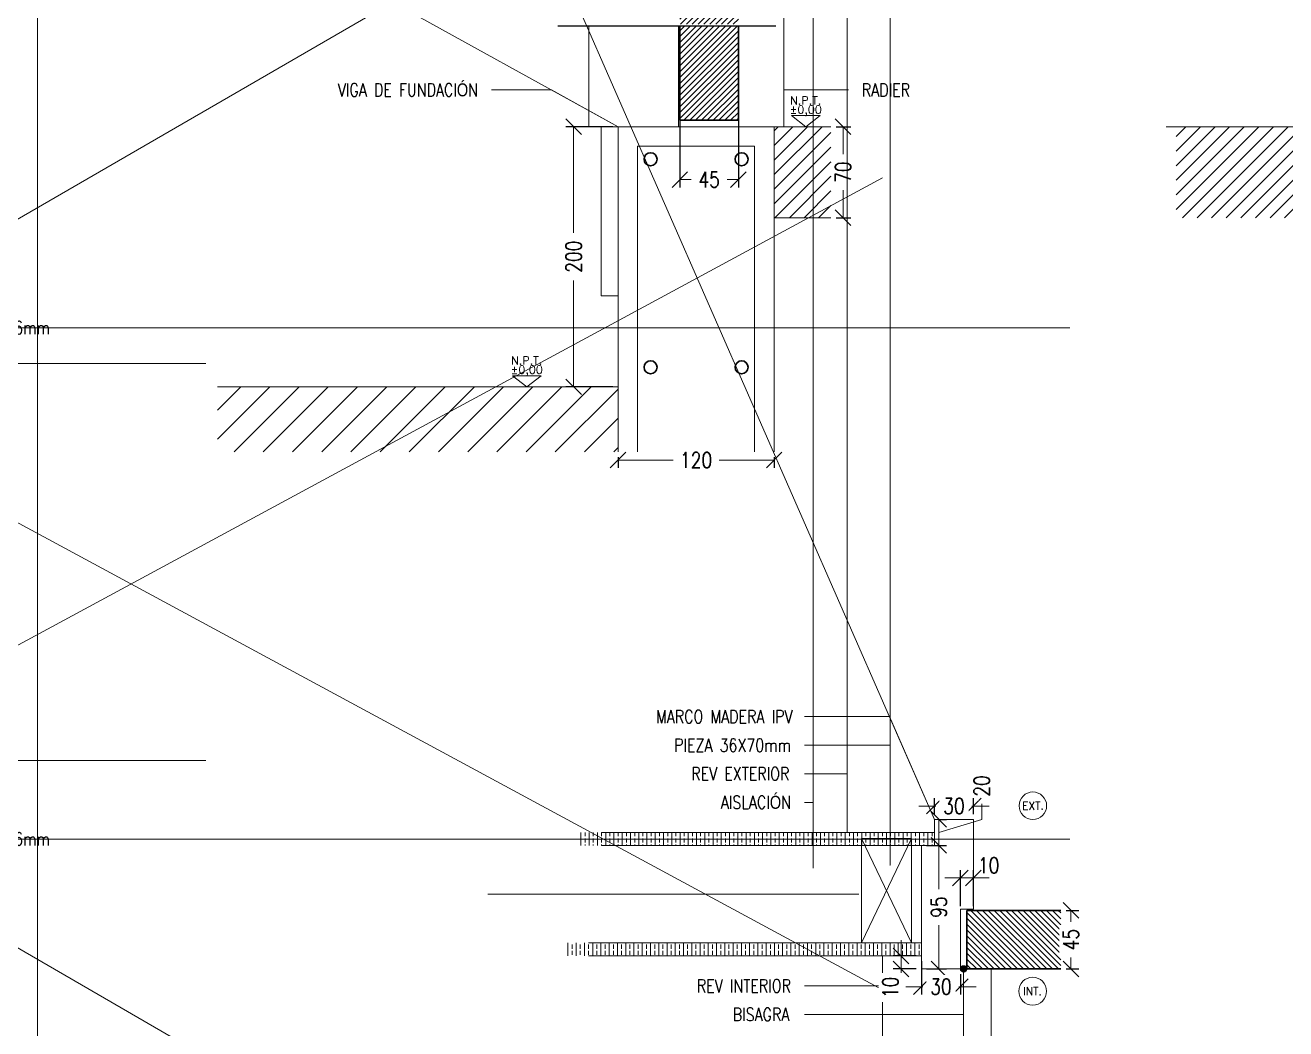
# Model space of a CAD drawing. Header units: metres. Extents: x -2 to 690, y -116 to 73.
# Drawn here: x 184.073 to 185.043, y 32.831 to 33.602 of the extents above; entities that cross this region are included whole.
import ezdxf
from ezdxf.enums import TextEntityAlignment as Align

# ---------------------------------------------------------------- set-up
doc = ezdxf.new("R2010")
doc.units = ezdxf.units.M
doc.header["$LTSCALE"] = 5
doc.header["$MEASUREMENT"] = 0
doc.layers.get('0').update_dxf_attribs({"color": 30})
doc.layers.get('DEFPOINTS').update_dxf_attribs({"color": 210})
for name, color, linetype, lineweight in [('A-ANNO-DIMS', 3, 'Continuous', 18), ('A-ANNO-SYMB', 3, 'Continuous', 18), ('A-ANNO-TEXT', 3, 'Continuous', 18), ('A-DETL-PATT', 8, 'Continuous', 18), ('A-ELEV-MBE1', 7, 'Continuous', 35), ('A-WALL-PATT', 8, 'Continuous', 18), ('A-WALL-STUD', 3, 'Continuous', 18)]:
    doc.layers.add(name, color=color, linetype=linetype, lineweight=lineweight)
doc.styles.add('E-ROMANS', font='romans.shx', dxfattribs={"width": 0.8})
doc.dimstyles.new('E-0010_TICK_12', dxfattribs={"dimscale": 0.001, "dimtxt": 12, "dimasz": 12, "dimexe": 6, "dimexo": 4, "dimgap": 6, "dimtad": 0, "dimdec": 0, "dimlfac": 1000, "dimzin": 0, "dimdsep": 46, "dimtxsty": 'E-ROMANS', "dimblk": 'OBLIQUE', "dimcen": 6, "dimclrd": 256, "dimclre": 256, "dimclrt": 256, "dimadec": 0, "dimazin": 0, "dimtfac": 1, "dimtdec": 0, "dimtmove": 1, "dimatfit": 3, "dimldrblk": 'OPEN90', "dimfxl": 1, "dimtfill": 1, "dimtolj": 1, "dimtzin": 0, "dimlwd": -1, "dimarcsym": 0})
doc.dimstyles.new('E-0100_TICK_12', dxfattribs={"dimscale": 0.001, "dimtxt": 120, "dimasz": 120, "dimexe": 60, "dimexo": 40, "dimgap": 60, "dimtad": 0, "dimzin": 0, "dimdsep": 46, "dimtxsty": 'E-ROMANS', "dimblk": 'OBLIQUE', "dimcen": 60, "dimclrd": 256, "dimclre": 256, "dimclrt": 256, "dimadec": 0, "dimazin": 0, "dimtfac": 1, "dimtmove": 1, "dimatfit": 3, "dimldrblk": 'OPEN90', "dimfxl": 1, "dimtfill": 1, "dimtolj": 1, "dimtzin": 0, "dimlwd": -1, "dimarcsym": 0})

# ---------------------------------------------------------------- blocks, each defined once
blk = doc.blocks.new('_Oblique')
at = {"color": 0, "linetype": 'ByBlock', "lineweight": -2}
blk.add_line((-0.5, -0.5), (0.5, 0.5), dxfattribs=at)
blk = doc.blocks.new('*D1776')
at = {"layer": 'A-ANNO-DIMS', "lineweight": -2, "transparency": 16777216}
for p, q in [((184.5252219800398, 33.52424415439165), (184.4890412350274, 33.52424415439165)), ((184.5252219800398, 33.32424415439165), (184.4890412350274, 33.32424415439165))]:
    blk.add_line(p, q, dxfattribs=at)
at = {"layer": 'A-ANNO-DIMS', "transparency": 16777216}
for p, q in [((184.4950412350274, 33.52424415439165), (184.4950412350274, 33.4425870115345)), ((184.4950412350274, 33.32424415439165), (184.4950412350274, 33.40590129724879))]:
    blk.add_line(p, q, dxfattribs=at)
at = {"layer": 'DEFPOINTS', "color": 0, "transparency": 16777216}
for p in [(184.4950412350274, 33.52424415439165), (184.5292219800398, 33.52424415439165), (184.5292219800398, 33.32424415439165)]:
    blk.add_point(p, dxfattribs=at)
at = {"layer": 'A-ANNO-DIMS', "transparency": 16777216, "xscale": 0.012, "yscale": 0.012, "zscale": 0.012}
for p, rotation in [((184.4950412350274, 33.52424415439165), 90), ((184.4950412350274, 33.32424415439165), 270)]:
    blk.add_blockref('_Oblique', p, dxfattribs=dict(at, rotation=rotation))
at = {"layer": 'A-ANNO-DIMS', "transparency": 16777216, "insert": (184.4950412350274, 33.42424415439167), "char_height": 0.012, "attachment_point": 5, "rotation": 90, "style": 'E-ROMANS', "bg_fill": 3, "box_fill_scale": 1.25, "bg_fill_color": 256, "bg_fill_true_color": 13158600, "bg_fill_transparency": 0}
blk.add_mtext('\\A1;200', dxfattribs=at)
blk = doc.blocks.new('_Open90')
at = {"color": 0, "linetype": 'ByBlock', "lineweight": -2}
for p, q in [((0, 0), (-1, 0)), ((-0.5, 0.5), (0, 0)), ((0, 0), (-0.5, -0.5))]:
    blk.add_line(p, q, dxfattribs=at)
blk = doc.blocks.new('*D1652')
at = {"layer": 'A-ANNO-DIMS', "lineweight": -2, "transparency": 16777216}
for p, q in [((184.5767219800398, 33.5519524720311), (184.5767219800398, 33.4775803472802)), ((184.6217219800398, 33.5519524720311), (184.6217219800398, 33.4775803472802))]:
    blk.add_line(p, q, dxfattribs=at)
at = {"layer": 'A-ANNO-DIMS', "transparency": 16777216}
for p, q in [((184.5767219800398, 33.4835803472802), (184.5854505514683, 33.4835803472802)), ((184.6217219800398, 33.4835803472802), (184.6129934086112, 33.4835803472802))]:
    blk.add_line(p, q, dxfattribs=at)
at = {"layer": 'DEFPOINTS', "color": 0, "transparency": 16777216}
for p in [(184.5767219800398, 33.55595247203109), (184.6217219800398, 33.55595247203109), (184.6217219800398, 33.4835803472802)]:
    blk.add_point(p, dxfattribs=at)
at = {"layer": 'A-ANNO-DIMS', "transparency": 16777216, "xscale": 0.012, "yscale": 0.012, "zscale": 0.012, "rotation": 180}
blk.add_blockref('_Oblique', (184.5767219800398, 33.4835803472802), dxfattribs=at)
at = {"layer": 'A-ANNO-DIMS', "transparency": 16777216, "xscale": 0.012, "yscale": 0.012, "zscale": 0.012}
blk.add_blockref('_Oblique', (184.6217219800398, 33.4835803472802), dxfattribs=at)
at = {"layer": 'A-ANNO-DIMS', "transparency": 16777216, "insert": (184.5992219800398, 33.4835803472802), "char_height": 0.012, "attachment_point": 5, "style": 'E-ROMANS', "bg_fill": 3, "box_fill_scale": 1.25, "bg_fill_color": 256, "bg_fill_true_color": 13158600, "bg_fill_transparency": 0}
blk.add_mtext('\\A1;45', dxfattribs=at)
blk = doc.blocks.new('*D1777')
at = {"layer": 'A-ANNO-DIMS', "lineweight": -2, "transparency": 16777216}
for p, q in [((184.6968275471539, 33.52424415439165), (184.7082290491693, 33.52424415439165)), ((184.6968275471539, 33.45424415439165), (184.7082290491693, 33.45424415439165))]:
    blk.add_line(p, q, dxfattribs=at)
at = {"layer": 'A-ANNO-DIMS', "transparency": 16777216}
for p, q in [((184.7022290491693, 33.52424415439165), (184.7022290491693, 33.50301558296308)), ((184.7022290491693, 33.45424415439165), (184.7022290491693, 33.47547272582022))]:
    blk.add_line(p, q, dxfattribs=at)
at = {"layer": 'DEFPOINTS', "color": 0, "transparency": 16777216}
for p in [(184.6928275471539, 33.52424415439165), (184.6928275471539, 33.45424415439165), (184.7022290491693, 33.45424415439165)]:
    blk.add_point(p, dxfattribs=at)
at = {"layer": 'A-ANNO-DIMS', "transparency": 16777216, "xscale": 0.012, "yscale": 0.012, "zscale": 0.012}
for p, rotation in [((184.7022290491693, 33.52424415439165), 90), ((184.7022290491693, 33.45424415439165), 270)]:
    blk.add_blockref('_Oblique', p, dxfattribs=dict(at, rotation=rotation))
at = {"layer": 'A-ANNO-DIMS', "transparency": 16777216, "insert": (184.7022290491693, 33.48924415439168), "char_height": 0.012, "attachment_point": 5, "rotation": 90, "style": 'E-ROMANS', "bg_fill": 3, "box_fill_scale": 1.25, "bg_fill_color": 256, "bg_fill_true_color": 13158600, "bg_fill_transparency": 0}
blk.add_mtext('\\A1;70', dxfattribs=at)
blk = doc.blocks.new('*D1653')
at = {"layer": 'A-ANNO-DIMS', "lineweight": -2, "transparency": 16777216}
for p, q in [((184.5292219800398, 33.27024415439165), (184.5292219800398, 33.26188915408226)), ((184.6492219800398, 33.27024415439165), (184.6492219800398, 33.26188915408226))]:
    blk.add_line(p, q, dxfattribs=at)
at = {"layer": 'A-ANNO-DIMS', "transparency": 16777216}
for p, q in [((184.5292219800398, 33.26788915408226), (184.5715648371826, 33.26788915408226)), ((184.6492219800398, 33.26788915408226), (184.6068791228969, 33.26788915408226))]:
    blk.add_line(p, q, dxfattribs=at)
at = {"layer": 'DEFPOINTS', "color": 0, "transparency": 16777216}
for p in [(184.5292219800398, 33.27424415439165), (184.6492219800398, 33.27424415439165), (184.6492219800398, 33.26788915408226)]:
    blk.add_point(p, dxfattribs=at)
at = {"layer": 'A-ANNO-DIMS', "transparency": 16777216, "xscale": 0.012, "yscale": 0.012, "zscale": 0.012, "rotation": 180}
blk.add_blockref('_Oblique', (184.5292219800398, 33.26788915408226), dxfattribs=at)
at = {"layer": 'A-ANNO-DIMS', "transparency": 16777216, "xscale": 0.012, "yscale": 0.012, "zscale": 0.012}
blk.add_blockref('_Oblique', (184.6492219800398, 33.26788915408226), dxfattribs=at)
at = {"layer": 'A-ANNO-DIMS', "transparency": 16777216, "insert": (184.5892219800398, 33.26788915408226), "char_height": 0.012, "attachment_point": 5, "style": 'E-ROMANS', "bg_fill": 3, "box_fill_scale": 1.25, "bg_fill_color": 256, "bg_fill_true_color": 13158600, "bg_fill_transparency": 0}
blk.add_mtext('\\A1;120', dxfattribs=at)
blk = doc.blocks.new('*D1805')
at = {"layer": 'A-ANNO-DIMS', "lineweight": -2, "transparency": 16777216}
for p, q in [((184.873682615715, 32.92164758499619), (184.8833832302271, 32.92164758499619)), ((184.873682615715, 32.87664758499621), (184.8833832302271, 32.87664758499621))]:
    blk.add_line(p, q, dxfattribs=at)
at = {"layer": 'A-ANNO-DIMS', "transparency": 16777216}
for p, q in [((184.8773832302271, 32.92164758499619), (184.8773832302271, 32.91291901356763)), ((184.8773832302271, 32.87664758499621), (184.8773832302271, 32.88537615642477))]:
    blk.add_line(p, q, dxfattribs=at)
at = {"layer": 'DEFPOINTS', "color": 0, "transparency": 16777216}
for p in [(184.869682615715, 32.92164758499619), (184.869682615715, 32.87664758499621), (184.8773832302271, 32.87664758499621)]:
    blk.add_point(p, dxfattribs=at)
at = {"layer": 'A-ANNO-DIMS', "transparency": 16777216, "xscale": 0.012, "yscale": 0.012, "zscale": 0.012}
for p, rotation in [((184.8773832302271, 32.92164758499619), 90), ((184.8773832302271, 32.87664758499621), 270)]:
    blk.add_blockref('_Oblique', p, dxfattribs=dict(at, rotation=rotation))
at = {"layer": 'A-ANNO-DIMS', "transparency": 16777216, "insert": (184.8773832302271, 32.89914758499623), "char_height": 0.012, "attachment_point": 5, "rotation": 90, "style": 'E-ROMANS', "bg_fill": 3, "box_fill_scale": 1.25, "bg_fill_color": 256, "bg_fill_true_color": 13158600, "bg_fill_transparency": 0}
blk.add_mtext('\\A1;45', dxfattribs=at)
blk = doc.blocks.new('*D1698')
at = {"layer": 'A-ANNO-DIMS', "transparency": 16777216}
for p, q in [((184.7467419043848, 32.8866475849962), (184.7467419043848, 32.8986475849962)), ((184.7467419043848, 32.87664758499621), (184.7467419043848, 32.86464758499621))]:
    blk.add_line(p, q, dxfattribs=at)
at = {"layer": 'A-ANNO-DIMS', "lineweight": -2, "transparency": 16777216}
for p, q in [((184.75841046709, 32.8866475849962), (184.7407419043848, 32.8866475849962)), ((184.75841046709, 32.87664758499621), (184.7407419043848, 32.87664758499621))]:
    blk.add_line(p, q, dxfattribs=at)
at = {"layer": 'DEFPOINTS', "color": 0, "transparency": 16777216}
for p in [(184.7467419043848, 32.8866475849962), (184.76241046709, 32.8866475849962), (184.76241046709, 32.87664758499621)]:
    blk.add_point(p, dxfattribs=at)
at = {"layer": 'A-ANNO-DIMS', "transparency": 16777216, "xscale": 0.012, "yscale": 0.012, "zscale": 0.012, "rotation": 270}
blk.add_blockref('_Oblique', (184.7467419043848, 32.8866475849962), dxfattribs=at)
at = {"layer": 'A-ANNO-DIMS', "transparency": 16777216, "insert": (184.7386070095273, 32.86238629015553), "char_height": 0.012, "attachment_point": 5, "rotation": 90, "style": 'E-ROMANS', "bg_fill": 3, "box_fill_scale": 1.25, "bg_fill_color": 256, "bg_fill_true_color": 13158600, "bg_fill_transparency": 0}
blk.add_mtext('\\A1;10', dxfattribs=at)
at = {"layer": 'A-ANNO-DIMS', "transparency": 16777216}
blk.add_line((184.7467419043848, 32.87664758499621), (184.7467419043848, 32.8866475849962), dxfattribs=at)
at = {"layer": 'A-ANNO-DIMS', "transparency": 16777216, "xscale": 0.012, "yscale": 0.012, "zscale": 0.012, "rotation": 90}
blk.add_blockref('_Oblique', (184.7467419043848, 32.87664758499621), dxfattribs=at)
blk = doc.blocks.new('*D1699')
at = {"layer": 'A-ANNO-DIMS', "lineweight": -2, "transparency": 16777216}
for p, q in [((184.76641046709, 32.97164758499621), (184.7818165235927, 32.97164758499621)), ((184.76641046709, 32.87664758499621), (184.7818165235927, 32.87664758499621))]:
    blk.add_line(p, q, dxfattribs=at)
at = {"layer": 'A-ANNO-DIMS', "transparency": 16777216}
for p, q in [((184.7758165235927, 32.97164758499621), (184.7758165235927, 32.93791901356764)), ((184.7758165235927, 32.87664758499621), (184.7758165235927, 32.91037615642478))]:
    blk.add_line(p, q, dxfattribs=at)
at = {"layer": 'DEFPOINTS', "color": 0, "transparency": 16777216}
for p in [(184.76241046709, 32.97164758499621), (184.76241046709, 32.87664758499621), (184.7758165235927, 32.87664758499621)]:
    blk.add_point(p, dxfattribs=at)
at = {"layer": 'A-ANNO-DIMS', "transparency": 16777216, "xscale": 0.012, "yscale": 0.012, "zscale": 0.012}
for p, rotation in [((184.7758165235927, 32.97164758499621), 90), ((184.7758165235927, 32.87664758499621), 270)]:
    blk.add_blockref('_Oblique', p, dxfattribs=dict(at, rotation=rotation))
at = {"layer": 'A-ANNO-DIMS', "transparency": 16777216, "insert": (184.7758165235927, 32.92414758499624), "char_height": 0.012, "attachment_point": 5, "rotation": 90, "style": 'E-ROMANS', "bg_fill": 3, "box_fill_scale": 1.25, "bg_fill_color": 256, "bg_fill_true_color": 13158600, "bg_fill_transparency": 0}
blk.add_mtext('\\A1;95', dxfattribs=at)
blk = doc.blocks.new('*D1700')
at = {"layer": 'A-ANNO-DIMS', "lineweight": -2, "transparency": 16777216}
for p, q in [((184.76241046709, 32.88264758499621), (184.76241046709, 32.85699042219959)), ((184.79241046709, 32.87264758499621), (184.79241046709, 32.85699042219959))]:
    blk.add_line(p, q, dxfattribs=at)
at = {"layer": 'A-ANNO-DIMS', "transparency": 16777216}
for p, q in [((184.76241046709, 32.86299042219959), (184.75041046709, 32.86299042219959)), ((184.76241046709, 32.86299042219959), (184.7636390385186, 32.86299042219959)), ((184.79241046709, 32.86299042219959), (184.7911818956615, 32.86299042219959)), ((184.79241046709, 32.86299042219959), (184.80441046709, 32.86299042219959))]:
    blk.add_line(p, q, dxfattribs=at)
at = {"layer": 'DEFPOINTS', "color": 0, "transparency": 16777216}
blk.add_point((184.76241046709, 32.8866475849962), dxfattribs=at)
at = {"layer": 'A-ANNO-DIMS', "transparency": 16777216, "xscale": 0.012, "yscale": 0.012, "zscale": 0.012}
blk.add_blockref('_Oblique', (184.76241046709, 32.86299042219959), dxfattribs=at)
at = {"layer": 'A-ANNO-DIMS', "transparency": 16777216, "xscale": 0.012, "yscale": 0.012, "zscale": 0.012, "rotation": 180}
blk.add_blockref('_Oblique', (184.79241046709, 32.86299042219959), dxfattribs=at)
at = {"layer": 'A-ANNO-DIMS', "transparency": 16777216, "insert": (184.77741046709, 32.86299042219959), "char_height": 0.012, "attachment_point": 5, "style": 'E-ROMANS', "bg_fill": 3, "box_fill_scale": 1.25, "bg_fill_color": 256, "bg_fill_true_color": 13158600, "bg_fill_transparency": 0}
blk.add_mtext('\\A1;30', dxfattribs=at)
at = {"layer": 'DEFPOINTS', "color": 0, "transparency": 16777216}
for p in [(184.79241046709, 32.87664758499621), (184.76241046709, 32.86299042219959)]:
    blk.add_point(p, dxfattribs=at)
blk = doc.blocks.new('*D1701')
at = {"layer": 'A-ANNO-DIMS', "transparency": 16777216}
for p, q in [((184.8088165235927, 32.99154758499619), (184.8088165235927, 33.00354758499619)), ((184.7758165235927, 32.97164758499618), (184.7758165235927, 32.99164758499619)), ((184.7758165235927, 32.98164758499619), (184.8088165235927, 32.99154758499619))]:
    blk.add_line(p, q, dxfattribs=at)
at = {"layer": 'A-ANNO-DIMS', "lineweight": -2, "transparency": 16777216}
for p, q in [((184.77641046709, 32.99164758499619), (184.7818165235927, 32.99164758499619)), ((184.77641046709, 32.97164758499618), (184.7818165235927, 32.97164758499618))]:
    blk.add_line(p, q, dxfattribs=at)
at = {"layer": 'DEFPOINTS', "color": 0, "transparency": 16777216}
for p in [(184.77241046709, 32.99164758499619), (184.7758165235927, 32.99164758499619), (184.77241046709, 32.97164758499618)]:
    blk.add_point(p, dxfattribs=at)
at = {"layer": 'A-ANNO-DIMS', "transparency": 16777216, "xscale": 0.012, "yscale": 0.012, "zscale": 0.012}
for p, rotation in [((184.7758165235927, 32.99164758499619), 90), ((184.7758165235927, 32.97164758499618), 270)]:
    blk.add_blockref('_Oblique', p, dxfattribs=dict(at, rotation=rotation))
at = {"layer": 'A-ANNO-DIMS', "transparency": 16777216, "insert": (184.8088165235927, 33.01731901356765), "char_height": 0.012, "attachment_point": 5, "rotation": 90, "style": 'E-ROMANS', "bg_fill": 3, "box_fill_scale": 1.25, "bg_fill_color": 256, "bg_fill_true_color": 13158600, "bg_fill_transparency": 0}
blk.add_mtext('\\A1;20', dxfattribs=at)
blk = doc.blocks.new('*D1702')
at = {"layer": 'A-ANNO-DIMS', "transparency": 16777216}
for p, q in [((184.77241046709, 33.00189051358957), (184.76041046709, 33.00189051358957)), ((184.77241046709, 33.00189051358957), (184.7736390385186, 33.00189051358957)), ((184.80241046709, 33.00189051358957), (184.8011818956614, 33.00189051358957)), ((184.80241046709, 33.00189051358957), (184.81441046709, 33.00189051358957))]:
    blk.add_line(p, q, dxfattribs=at)
at = {"layer": 'A-ANNO-DIMS', "lineweight": -2, "transparency": 16777216}
for p, q in [((184.77241046709, 32.99564758499619), (184.77241046709, 33.00789051358957)), ((184.80241046709, 32.99564758499619), (184.80241046709, 33.00789051358957))]:
    blk.add_line(p, q, dxfattribs=at)
at = {"layer": 'A-ANNO-DIMS', "transparency": 16777216, "xscale": 0.012, "yscale": 0.012, "zscale": 0.012}
blk.add_blockref('_Oblique', (184.77241046709, 33.00189051358957), dxfattribs=at)
at = {"layer": 'A-ANNO-DIMS', "transparency": 16777216, "xscale": 0.012, "yscale": 0.012, "zscale": 0.012, "rotation": 180}
blk.add_blockref('_Oblique', (184.80241046709, 33.00189051358957), dxfattribs=at)
at = {"layer": 'A-ANNO-DIMS', "transparency": 16777216, "insert": (184.78741046709, 33.00189051358957), "char_height": 0.012, "attachment_point": 5, "style": 'E-ROMANS', "bg_fill": 3, "box_fill_scale": 1.25, "bg_fill_color": 256, "bg_fill_true_color": 13158600, "bg_fill_transparency": 0}
blk.add_mtext('\\A1;30', dxfattribs=at)
at = {"layer": 'DEFPOINTS', "color": 0, "transparency": 16777216}
for p in [(184.80241046709, 33.00189051358957), (184.77241046709, 32.99164758499619), (184.80241046709, 32.99164758499619)]:
    blk.add_point(p, dxfattribs=at)
blk = doc.blocks.new('*D1703')
at = {"layer": 'A-ANNO-DIMS', "lineweight": -2, "transparency": 16777216}
for p, q in [((184.79241046709, 32.92484136024932), (184.79241046709, 32.95264187842324)), ((184.80241046709, 32.92484136024932), (184.80241046709, 32.95264187842324))]:
    blk.add_line(p, q, dxfattribs=at)
at = {"layer": 'A-ANNO-DIMS', "transparency": 16777216}
for p, q in [((184.79241046709, 32.94664187842324), (184.78041046709, 32.94664187842324)), ((184.80241046709, 32.94664187842324), (184.81441046709, 32.94664187842324))]:
    blk.add_line(p, q, dxfattribs=at)
at = {"layer": 'DEFPOINTS', "color": 0, "transparency": 16777216}
for p in [(184.79241046709, 32.92084136024933), (184.80241046709, 32.92084136024933)]:
    blk.add_point(p, dxfattribs=at)
at = {"layer": 'A-ANNO-DIMS', "transparency": 16777216, "insert": (184.81412512764, 32.95630782169231), "char_height": 0.012, "attachment_point": 5, "style": 'E-ROMANS', "bg_fill": 3, "box_fill_scale": 1.25, "bg_fill_color": 256, "bg_fill_true_color": 13158600, "bg_fill_transparency": 0}
blk.add_mtext('\\A1;10', dxfattribs=at)
at = {"layer": 'A-ANNO-DIMS', "transparency": 16777216}
blk.add_line((184.79241046709, 32.94664187842324), (184.80241046709, 32.94664187842324), dxfattribs=at)
at = {"layer": 'DEFPOINTS', "color": 0, "transparency": 16777216}
blk.add_point((184.80241046709, 32.94664187842324), dxfattribs=at)
at = {"layer": 'A-ANNO-DIMS', "transparency": 16777216, "xscale": 0.012, "yscale": 0.012, "zscale": 0.012}
blk.add_blockref('_Oblique', (184.79241046709, 32.94664187842324), dxfattribs=at)
at = {"layer": 'A-ANNO-DIMS', "transparency": 16777216, "xscale": 0.012, "yscale": 0.012, "zscale": 0.012, "rotation": 180}
blk.add_blockref('_Oblique', (184.80241046709, 32.94664187842324), dxfattribs=at)

msp = doc.modelspace()

# ---------------------------------------------------------------- hatches: boundary and pattern name
at = {"layer": 'A-DETL-PATT'}
h = msp.add_hatch(dxfattribs=at)
h.set_pattern_fill('ANSI31', color=256, scale=0.0025)
h.set_pattern_definition([(45, (32.3531701876415, 3.480958203884864), (-0.00561266007566822, 0.005612660075668221), [])])
h.paths.add_polyline_path([(184.9581952702332, 33.52424415439165), (185.5958195787843, 33.52424415439165), (185.5958195787843, 33.45424415439165), (184.9581952702332, 33.45424415439165)])
h = msp.add_hatch(dxfattribs=at)
h.set_pattern_fill('BRASS', color=256, scale=0.001, angle=90, style=0)
h.set_pattern_definition([(90, (208.4655563182433, -538.1070393157793), (-0.00635, 3.888253587292846e-19), []), (90, (208.4623813182433, -538.1070393157793), (-0.00635, 3.888253587292846e-19), [0.003175, -0.0015875])])
h.paths.add_polyline_path([(184.77241046709, 32.97164758499621), (184.4990531408993, 32.97164758499621), (184.4990531408993, 32.98164758499632), (184.77241046709, 32.98164758499609)])
h = msp.add_hatch(dxfattribs=at)
h.set_pattern_fill('ANSI31', color=256, scale=0.001, angle=90)
h.set_pattern_definition([(135, (214.9917762294783, -119.980513850122), (-0.002245064030267288, -0.002245064030267288), [])])
h.paths.add_polyline_path([(184.869682615715, 32.92164758499622), (184.869682615715, 32.87664758499618), (184.79741046709, 32.87664758499621), (184.79741046709, 32.92164758499619)])
h = msp.add_hatch(dxfattribs=at)
h.set_pattern_fill('BRASS', color=256, scale=0.001, angle=90, style=0)
h.set_pattern_definition([(90, (208.4555563182433, -538.0220393157792), (-0.00635, 3.888253587292846e-19), []), (90, (208.4523813182433, -538.0220393157792), (-0.00635, 3.888253587292846e-19), [0.003175, -0.0015875])])
h.paths.add_polyline_path([(184.76241046709, 32.8866475849962), (184.4890531408994, 32.8866475849962), (184.4890531408994, 32.89664758499631), (184.76241046709, 32.89664758499608)])
h = msp.add_hatch(dxfattribs=at)
h.set_pattern_fill('ANSI31', color=256, scale=0.0001)
h.set_pattern_definition([(45, (31.80981135602752, 3.470958203884862), (-0.0002245064030267288, 0.0002245064030267288), [])])
edge = h.paths.add_edge_path()
edge.add_arc((184.79491046709, 32.87664758499621), 0.002499999999997726, 0, 360)

# ---------------------------------------------------------------- linework, layer by layer
at = {"layer": 'A-ANNO-SYMB'}
for p, q in [((184.6492219800398, 33.52424415439165), (184.6928275471539, 33.52424415439165)), ((184.9507227155698, 33.52424415439165), (185.594935611471, 33.52424415439165)), ((184.6492219800398, 33.45424415439165), (184.6928275471539, 33.45424415439165)), ((184.5292219800398, 33.32424415439165), (184.2212748415151, 33.32424415439165)), ((184.77241046709, 32.98164758499617), (184.5165034068342, 32.98164758499617)), ((184.77241046709, 32.98164758499617), (184.77241046709, 32.97164758499618)), ((184.77241046709, 32.97164758499618), (184.5165034068342, 32.97164758499618)), ((184.76241046709, 32.8966475849962), (184.5065034068342, 32.8966475849962)), ((184.76241046709, 32.89664758499621), (184.76241046709, 32.8866475849962)), ((184.76241046709, 32.8866475849962), (184.5065034068342, 32.8866475849962))]:
    msp.add_line(p, q, dxfattribs=at)
for points in [[(184.6844993312932, 33.53273615905176), (184.6624948035335, 33.53273615905176)], [(184.6844993312932, 33.53273615905176), (184.6734970674133, 33.52424413718042), (184.6624948035335, 33.53273615905176)], [(184.5292219800398, 33.27424415439165), (184.5292219800398, 33.52424415439165), (184.6492219800398, 33.52424415439165), (184.6492219800398, 33.27424415439165)], [(184.5442219800398, 33.27424415439165), (184.5442219800398, 33.50924415439165), (184.6342219800398, 33.50924415439165), (184.6342219800398, 33.27424415439165)], [(184.4700195187415, 33.33273617626298), (184.4480149909818, 33.33273617626298)], [(184.4700195187415, 33.33273617626298), (184.4590172548616, 33.32424415439165), (184.4480149909818, 33.33273617626298)]]:
    msp.add_lwpolyline(points, dxfattribs=at)
for points in [[(184.77241046709, 32.97164758499618), (184.77241046709, 32.99164758499619), (184.80241046709, 32.99164758499619), (184.80241046709, 32.9226475849962), (184.79241046709, 32.9226475849962), (184.7924104670898, 32.87664758499621), (184.7624104670898, 32.8766475849962), (184.76241046709, 32.8966475849962), (184.76241046709, 32.97164758499618)], [(184.77241046709, 32.97164758499618), (184.77241046709, 32.99164758499619), (184.80241046709, 32.99164758499619), (184.80241046709, 32.9226475849962), (184.79241046709, 32.9226475849962), (184.7924104670898, 32.87664758499621), (184.7624104670898, 32.87664758499621), (184.76241046709, 32.8966475849962), (184.76241046709, 32.97164758499618)]]:
    msp.add_lwpolyline(points, close=True, dxfattribs=at)
msp.add_circle((184.79491046709, 32.87664758499621), 0.002499999999997726, dxfattribs=at)
at = {"layer": 'A-ANNO-TEXT'}
for centre, radius, start, end in [((184.8481082870086, 33.00212024876092), 0.01057730889806408, 0, 180), ((184.8481082870086, 33.00212024876092), 0.01057730889806408, 180, 0), ((184.8479535945036, 32.85953065445114), 0.01071215401680092, 0, 180), ((184.8479535945036, 32.85953065445114), 0.01071215401680092, 180, 0)]:
    msp.add_arc(centre, radius, start, end, dxfattribs=at)
at = {"layer": 'A-ELEV-MBE1'}
for p, q in [((184.5767219800398, 33.52924415439165), (184.5767219800398, 33.60151630301666)), ((184.6217219800398, 33.60151630301666), (184.6217219800398, 33.52924415439165)), ((184.6217219800398, 33.52924415439165), (184.5767219800398, 33.52924415439165)), ((184.79741046709, 32.87664758499621), (184.79741046709, 32.92164758499619)), ((184.79741046709, 32.92164758499619), (184.869682615715, 32.92164758499619)), ((184.869682615715, 32.87664758499621), (184.79741046709, 32.87664758499621))]:
    msp.add_line(p, q, dxfattribs=at)
for centre in [(184.5542219800398, 33.49924415439165), (184.6242219800398, 33.49924415439165), (184.5542219800398, 33.33924415439164), (184.6242219800398, 33.33924415439164)]:
    msp.add_circle(centre, 0.005, dxfattribs=at)
at = {"layer": 'A-WALL-PATT', "ltscale": 0.075}
msp.add_line((184.7141961813757, 32.93414758499622), (184.429038781729, 32.93414758499599), dxfattribs=at)
at = {"layer": 'DEFPOINTS'}
msp.add_line((184.6505962105807, 33.60151630301666), (184.4828477494989, 33.60151630301666), dxfattribs=at)

# ---------------------------------------------------------------- texts
at = {"layer": 'A-ANNO-TEXT', "style": 'E-ROMANS'}
for s, p in [('EXT.', (184.8398505701465, 32.99908166520171)), ('INT.', (184.8406894351107, 32.85652924192583))]:
    msp.add_text(s, height=0.006, dxfattribs=at).set_placement(p)
at = {"layer": 'A-ANNO-TEXT', "char_height": 0.01, "style": 'E-ROMANS'}
for s, insert, attachment_point in [('VIGA DE FUNDACI{\\fArial|b0|i0|c0|p34;Ó}N', (184.4215341218035, 33.55250554931566), 6), ('RADIER', (184.7166131964919, 33.55250554931566), 4), ('FIBROCEMENTO 6mm', (183.9796114128649, 33.36961624656696), 4), ('MARCO MADERA IPV', (184.6633318487296, 33.07068519049166), 6), ('PIEZA 36X70mm', (184.6621296790488, 33.04868519049166), 6), ('REV EXTERIOR', (184.6609275093679, 33.02668519049167), 6), ('AISLACI{\\fArial|b0|i0|c0|p34;Ó}N', (184.6621296790488, 33.00468519049166), 6), ('FIBROCEMENTO 6mm', (183.9796114128649, 32.97654476204507), 4), ('REV INTERIOR', (184.6621296790487, 32.86360997950096), 6), ('BISAGRA', (184.6609275093678, 32.84160997950095), 6)]:
    msp.add_mtext(s, dxfattribs=dict(at, insert=insert, attachment_point=attachment_point))
at = {"layer": 'A-ANNO-TEXT', "style": 'E-ROMANS'}
for tag, text, p in [('N.P.T.', 'N.', (184.6734970674133, 33.53941862943294)), ('%%P0,00', '0.00', (184.6734970674133, 33.5324441658847)), ('N.P.T.', 'N.', (184.4590172548616, 33.33941864664417)), ('%%P0,00', '0.00', (184.4590172548616, 33.33244418309592))]:
    msp.add_attdef(tag, text=text, height=0.00625, dxfattribs=at).set_placement(p, align=Align.BOTTOM_CENTER)

# ---------------------------------------------------------------- leaders
at = {"layer": 'A-ANNO-TEXT', "annotation_type": 0, "has_hookline": 1, "hookline_direction": 1}
for points, horizontal_direction in [([(183.2028723483923, 33.14595266506322), (183.2154124938116, 33.16364265690925), (183.3115420015675, 33.16364265690925)], (-1, 0, 0)), ([(183.2309565535227, 33.40647977545936), (183.2590011866198, 33.34214634003777), (183.3116676838966, 33.34214634003777)], (-1, 0, 0)), ([(183.1969363848805, 32.60696252949637), (183.2154124938116, 32.62869044109854), (183.3115420015675, 32.62869044109854)], (-1, 0, 0)), ([(183.2122811363775, 33.34214634003777), (183.2590011866198, 33.34214634003777), (183.3116676838966, 33.34214634003777)], (-1, 0, 0)), ([(183.1969363848805, 33.30860447896799), (183.2154124938116, 33.28687656736582), (183.3115420015675, 33.28687656736582)], (-1, 0, 0)), ([(183.2028723483923, 32.39498005901671), (183.2154124938116, 32.41267005086274), (183.3115420015675, 32.41267005086274)], (-1, 0, 0)), ([(183.1969363848805, 33.18537056851142), (183.2154124938116, 33.16364265690925), (183.3115420015675, 33.16364265690925)], (-1, 0, 0)), ([(183.2122811363775, 33.03690085452331), (183.2590011866198, 33.03690085452331), (183.3154757714262, 33.03690085452332)], (-1, 0, 0)), ([(183.8764167778161, 33.00355070453731), (183.9231368280585, 32.9765103651367), (183.9758033253352, 32.9765103651367)], (-1, 0, 0)), ([(183.8764167778161, 32.9765103651367), (183.9231368280585, 32.9765103651367), (183.9758033253352, 32.9765103651367)], (-1, 0, 0)), ([(184.7325323094922, 32.88664758499621), (184.7325323094922, 32.86357558259254), (184.6724610114571, 32.86357558259257)], (1, -1.178974613411218e-12, 0)), ([(185.3306130948902, 32.88664758499621), (185.3306130948902, 32.86357558259254), (185.2705417968551, 32.86357558259257)], (1, -1.178974613411218e-12, 0)), ([(185.3564434545813, 32.88294804252279), (185.3564434545813, 32.84168697874319), (185.2705417968551, 32.84157558259256)], (1, -1.178974613411218e-12, 0)), ([(184.8161489097167, 32.87664758499621), (184.8161489097167, 32.81957558259248), (184.6724610114571, 32.81957558259257)], (1, -1.178974613411218e-12, 0)), ([(184.79491046709, 32.87414758499621), (184.79491046709, 32.84157558259238), (184.6724610114571, 32.84157558259256)], (1, -1.178974613411218e-12, 0)), ([(185.4142296951147, 32.87664758499621), (185.4142296951147, 32.79757558259249), (185.2705417968551, 32.79757558259256)], (1, -1.178974613411218e-12, 0)), ([(185.392991252488, 32.87414758499621), (185.392991252488, 32.81957558259239), (185.2705417968551, 32.81957558259257)], (1, -1.178974613411218e-12, 0))]:
    msp.add_leader(points, dimstyle='E-0100_TICK_12', override={"dimasz": 0.05, "dimtad": 0, "dimldrblk": 'Open90'}, dxfattribs=dict(at, horizontal_direction=horizontal_direction))

# ---------------------------------------------------------------- next in the draw order: dimensions: what is measured, and where the dimension line sits
at = {"layer": 'A-ANNO-DIMS'}
dim = msp.add_linear_dim(base=(184.6217219800398, 33.4835803472802), p1=(184.5767219800398, 33.55595247203109), p2=(184.6217219800398, 33.55595247203109), dimstyle='E-0010_TICK_12', dxfattribs=at)
dim.commit()
dim.dimension.update_dxf_attribs({"geometry": '*D1652', "text_midpoint": (184.5992219800398, 33.4835803472802)})
for base, p1, p2, picture, middle in [((184.4950412350274, 33.52424415439165), (184.5292219800398, 33.32424415439165), (184.5292219800398, 33.52424415439165), '*D1776', (184.4950412350274, 33.42424415439167)), ((184.7022290491693, 33.45424415439165), (184.6928275471539, 33.52424415439165), (184.6928275471539, 33.45424415439165), '*D1777', (184.7022290491693, 33.48924415439168))]:
    dim = msp.add_linear_dim(base=base, p1=p1, p2=p2, angle=90, dimstyle='E-0010_TICK_12', dxfattribs=at)
    dim.commit()
    dim.dimension.update_dxf_attribs({"geometry": picture, "text_midpoint": middle})

# ---------------------------------------------------------------- next in the draw order: hatches: boundary and pattern name
at = {"layer": 'A-DETL-PATT'}
h = msp.add_hatch(dxfattribs=at)
h.set_pattern_fill('ANSI31', color=256, scale=0.001)
h.set_pattern_definition([(45, (31.64573001183442, 3.480958203884864), (-0.002245064030267288, 0.002245064030267288), [])])
h.paths.add_polyline_path([(184.6217219800398, 33.60151630301666), (184.5767219800398, 33.60151630301666), (184.5767219800398, 33.52924415439165), (184.6217219800398, 33.52924415439165)])
h.paths.add_polyline_path([(184.5767219800398, 33.6030518176482), (184.6217219800398, 33.60305181764821), (184.6217219800398, 33.67532396627322), (184.5767219800398, 33.67532396627322)])
h = msp.add_hatch(dxfattribs=at)
h.set_pattern_fill('ANSI31', color=256, scale=0.0025)
h.set_pattern_definition([(45, (31.63573001183443, 3.480958203884864), (-0.00561266007566822, 0.005612660075668221), [])])
h.paths.add_polyline_path([(184.6492219800398, 33.52424415439165), (184.6928275471539, 33.52424415439165), (184.6928275471539, 33.45424415439165), (184.6492219800398, 33.45424415439165)])
h = msp.add_hatch(dxfattribs=at)
h.set_pattern_fill('ANSI31', color=256, scale=0.005)
h.set_pattern_definition([(45, (31.63573001183443, 3.480958203884864), (-0.01122532015133644, 0.01122532015133644), [])])
h.paths.add_polyline_path([(184.2212748415151, 33.27424415439165), (184.5292219800398, 33.27424415439165), (184.5292219800398, 33.32424415439165), (184.2212748415151, 33.32424415439164)])

# ---------------------------------------------------------------- next in the draw order: linework, layer by layer
at = {"layer": 'A-ANNO-DIMS'}
for p, q in [((184.5067219800398, 33.60151630301667), (184.5067219800398, 33.52424415439165)), ((184.5757219800398, 33.60151630301667), (184.5757219800398, 33.52424415439165)), ((184.6217219800398, 33.60151630301667), (184.6217219800398, 33.52424415439165)), ((184.5067219800398, 33.52424415439165), (184.5292219800398, 33.52424415439165)), ((184.5162078158638, 33.52424415439165), (184.5162078158638, 33.39424434268096)), ((184.5292219800398, 33.39424434268096), (184.5162078158638, 33.39424434268096)), ((184.5292219800398, 33.32424415439165), (184.5292219800398, 33.27424415439165))]:
    msp.add_line(p, q, dxfattribs=at)

# ---------------------------------------------------------------- next in the draw order: leaders
at = {"layer": 'A-ANNO-TEXT', "annotation_type": 0, "has_hookline": 1, "hookline_direction": 1, "horizontal_direction": (-1, 0, 0)}
for points in [[(184.6566183550391, 33.52424415439165), (184.6566183550391, 33.55253994622404), (184.7062818640834, 33.55253994622404)], [(183.8764167778161, 33.34261030407472), (183.9231368280585, 33.36965064347533), (183.9758033253352, 33.36965064347533)], [(183.8764167778161, 33.36965064347533), (183.9231368280585, 33.36965064347533), (183.9758033253352, 33.36965064347533)]]:
    msp.add_leader(points, dimstyle='E-0100_TICK_12', override={"dimasz": 0.05, "dimtad": 0, "dimldrblk": 'Open90'}, dxfattribs=at)
at = {"layer": 'A-ANNO-TEXT', "annotation_type": 0, "has_hookline": 1, "hookline_direction": 1}
msp.add_leader([(184.5292219800398, 33.52424415439165), (184.4780087066098, 33.55253994622404), (184.4318654542119, 33.55253994622404)], dimstyle='E-0100_TICK_12', override={"dimasz": 0.05, "dimtad": 0, "dimldrblk": 'Open90'}, dxfattribs=at)

# ---------------------------------------------------------------- next in the draw order: dimensions: what is measured, and where the dimension line sits
at = {"layer": 'A-ANNO-DIMS'}
dim = msp.add_linear_dim(base=(184.6492219800398, 33.26788915408226), p1=(184.5292219800398, 33.27424415439165), p2=(184.6492219800398, 33.27424415439165), dimstyle='E-0010_TICK_12', dxfattribs=at)
dim.commit()
dim.dimension.update_dxf_attribs({"geometry": '*D1653', "text_midpoint": (184.5892219800398, 33.26788915408226)})

# ---------------------------------------------------------------- next in the draw order: leaders
at = {"layer": 'A-ANNO-TEXT', "annotation_type": 0, "has_hookline": 1, "hookline_direction": 1}
for points in [[(184.705261798099, 32.98164758499617), (184.705261798099, 33.02671958740004), (184.6724610114572, 33.02671958740004)], [(185.303342583497, 32.98164758499617), (185.303342583497, 33.02671958740004), (185.2705417968552, 33.02671958740004)], [(184.7383033242329, 32.95642219561068), (184.7383033242329, 33.04871958740004), (184.6724610114572, 33.04871958740004)], [(184.679290646789, 32.95412174593903), (184.679290646789, 33.00471958740004), (184.6724610114572, 33.00471958740004)], [(185.3363841096309, 32.95642219561068), (185.3363841096309, 33.04871958740004), (185.2705417968552, 33.04871958740004)], [(185.277371432187, 32.95412174593903), (185.277371432187, 33.00471958740004), (185.2705417968552, 33.00471958740004)], [(185.370491252488, 32.99164758499619), (185.335863956554, 33.07071958740004), (185.2705417968552, 33.07071958740004)]]:
    msp.add_leader(points, dimstyle='E-0100_TICK_12', override={"dimasz": 0.05, "dimtad": 0, "dimldrblk": 'Open90'}, dxfattribs=at)
at = {"layer": 'A-ANNO-TEXT', "annotation_type": 0, "has_hookline": 1, "hookline_direction": 1, "horizontal_direction": (-1, 0, 0)}
for points in [[(183.8527669911854, 33.00935711728491), (183.9231368280585, 33.0473880175601), (183.9758033253352, 33.0473880175601)], [(183.9231368280585, 33.42961691518649), (183.9231368280585, 33.36965064347533), (183.9758033253352, 33.36965064347533)], [(183.8527669911854, 33.33590416579252), (183.9231368280585, 33.29787326551733), (183.9758033253352, 33.29787326551733)]]:
    msp.add_leader(points, dimstyle='E-0100_TICK_12', override={"dimasz": 0.05, "dimtad": 0, "dimldrblk": 'Open90'}, dxfattribs=at)

# ---------------------------------------------------------------- next in the draw order: dimensions: what is measured, and where the dimension line sits
at = {"layer": 'A-ANNO-DIMS'}
dim = msp.add_linear_dim(base=(184.8773832302271, 32.87664758499621), p1=(184.869682615715, 32.92164758499619), p2=(184.869682615715, 32.87664758499621), angle=90, dimstyle='E-0010_TICK_12', dxfattribs=at)
dim.commit()
dim.dimension.update_dxf_attribs({"geometry": '*D1805', "text_midpoint": (184.8773832302271, 32.89914758499623)})

# ---------------------------------------------------------------- next in the draw order: leaders
at = {"layer": 'A-ANNO-TEXT', "annotation_type": 0, "has_hookline": 1, "hookline_direction": 1, "horizontal_direction": (-1, 0, 0)}
for points in [[(184.0483653946, 32.63331354825977), (184.0483653946, 32.67239083400928), (184.1203579653822, 32.67239083400928)], [(184.0829588482844, 32.63384730432907), (184.0829588482844, 32.65401694727503), (184.1203579653822, 32.65401694727503)]]:
    msp.add_leader(points, dimstyle='E-0100_TICK_12', override={"dimasz": 0.05, "dimtad": 0, "dimldrblk": 'Open90'}, dxfattribs=at)

# ---------------------------------------------------------------- next in the draw order: dimensions: what is measured, and where the dimension line sits
at = {"layer": 'A-ANNO-DIMS'}
dim = msp.add_linear_dim(base=(184.7467419043848, 32.8866475849962), p1=(184.76241046709, 32.87664758499621), p2=(184.76241046709, 32.8866475849962), angle=90, dimstyle='E-0010_TICK_12', dxfattribs=at)
dim.commit()
dim.dimension.update_dxf_attribs({"geometry": '*D1698', "text_midpoint": (184.7386070095273, 32.86238629015553), "dimtype": 160})

# ---------------------------------------------------------------- next in the draw order: linework, layer by layer
at = {"layer": 'A-WALL-STUD'}
for p, q in [((184.7163390385187, 32.89664758499603), (184.7549104670901, 32.97700472785314)), ((184.7163390385187, 32.97700472785314), (184.7549104670901, 32.89664758499603))]:
    msp.add_line(p, q, dxfattribs=at)
msp.add_lwpolyline([(184.7163390385187, 32.89664758499603), (184.7549104670901, 32.89664758499603), (184.7549104670901, 32.97700472785314), (184.7163390385187, 32.97700472785314), (184.7163390385187, 32.89664758499603)], dxfattribs=at)

# ---------------------------------------------------------------- next in the draw order: dimensions: what is measured, and where the dimension line sits
at = {"layer": 'A-ANNO-DIMS'}
dim = msp.add_linear_dim(base=(184.7758165235927, 32.87664758499621), p1=(184.76241046709, 32.97164758499621), p2=(184.76241046709, 32.87664758499621), angle=270, dimstyle='E-0010_TICK_12', dxfattribs=at)
dim.commit()
dim.dimension.update_dxf_attribs({"geometry": '*D1699', "text_midpoint": (184.7758165235927, 32.92414758499624)})

# ---------------------------------------------------------------- next in the draw order: dimensions: what is measured, and where the dimension line sits
for base, p1, p2, angle, picture, middle in [((184.7758165235927, 32.99164758499619), (184.77241046709, 32.97164758499618), (184.77241046709, 32.99164758499619), 270, '*D1701', (184.8088165235927, 33.00954758499622)), ((184.76241046709, 32.86299042219959), (184.79241046709, 32.87664758499621), (184.76241046709, 32.8866475849962), 180, '*D1700', (184.77741046709, 32.86299042219959))]:
    dim = msp.add_linear_dim(base=base, p1=p1, p2=p2, angle=angle, dimstyle='E-0010_TICK_12', dxfattribs=at)
    dim.commit()
    dim.dimension.update_dxf_attribs({"geometry": picture, "text_midpoint": middle})

# ---------------------------------------------------------------- next in the draw order: dimensions: what is measured, and where the dimension line sits
dim = msp.add_linear_dim(base=(184.80241046709, 33.00189051358957), p1=(184.77241046709, 32.99164758499619), p2=(184.80241046709, 32.99164758499619), angle=180, dimstyle='E-0010_TICK_12', dxfattribs=at)
dim.commit()
dim.dimension.update_dxf_attribs({"geometry": '*D1702', "text_midpoint": (184.78741046709, 33.00189051358957)})
dim = msp.add_linear_dim(base=(184.80241046709, 32.94664187842324), p1=(184.79241046709, 32.92084136024933), p2=(184.80241046709, 32.92084136024933), angle=180, dimstyle='E-0010_TICK_12', dxfattribs=at)
dim.commit()
dim.dimension.update_dxf_attribs({"geometry": '*D1703', "text_midpoint": (184.81412512764, 32.95630782169231), "dimtype": 160})

# ---------------------------------------------------------------- next in the draw order: leaders
at = {"layer": 'A-ANNO-TEXT', "annotation_type": 0, "has_hookline": 1, "hookline_direction": 1}
msp.add_leader([(184.77241046709, 32.99164758499619), (184.737783171156, 33.07071958740004), (184.6724610114572, 33.07071958740004)], dimstyle='E-0100_TICK_12', override={"dimasz": 0.05, "dimtad": 0, "dimldrblk": 'Open90'}, dxfattribs=at)

doc.saveas('drawing.dxf')
